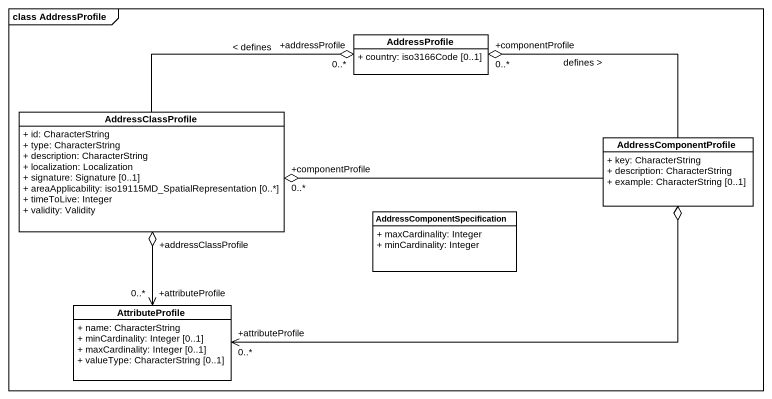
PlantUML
@startuml
mainframe class AddressProfile
hide circle
hide empty members
skinparam classAttributeIconSize 0
class AddressProfile {
  + country: iso3166Code [0..1]
}
class AddressClassProfile {
  + id: CharacterString
  + type: CharacterString
  + description: CharacterString
  + localization: Localization
  + signature: Signature [0..1]
  + areaApplicability: iso19115MD_SpatialRepresentation [0..*]
  + timeToLive: Integer
  + validity: Validity
}
class AddressComponentProfile {
  + key: CharacterString
  + description: CharacterString
  + example: CharacterString [0..1]
}
class "AddressComponentSpecification" as AddressComponentSpecificatio {
  + maxCardinality: Integer
  + minCardinality: Integer
}
class AttributeProfile {
  + name: CharacterString
  + minCardinality: Integer [0..1]
  + maxCardinality: Integer [0..1]
  + valueType: CharacterString [0..1]
}
AddressClassProfile -right-o "+addressProfile\n0..*" AddressProfile : < defines
AddressComponentProfile -left-o "+componentProfile\n0..*" AddressProfile : defines >
AddressComponentProfile -left-o "+componentProfile\n0..*" AddressClassProfile
AttributeProfile "+attributeProfile\n0..*" <-up-o "+addressClassProfile" AddressClassProfile
AttributeProfile "+attributeProfile\n0..*" <-right-o AddressComponentProfile
@enduml
